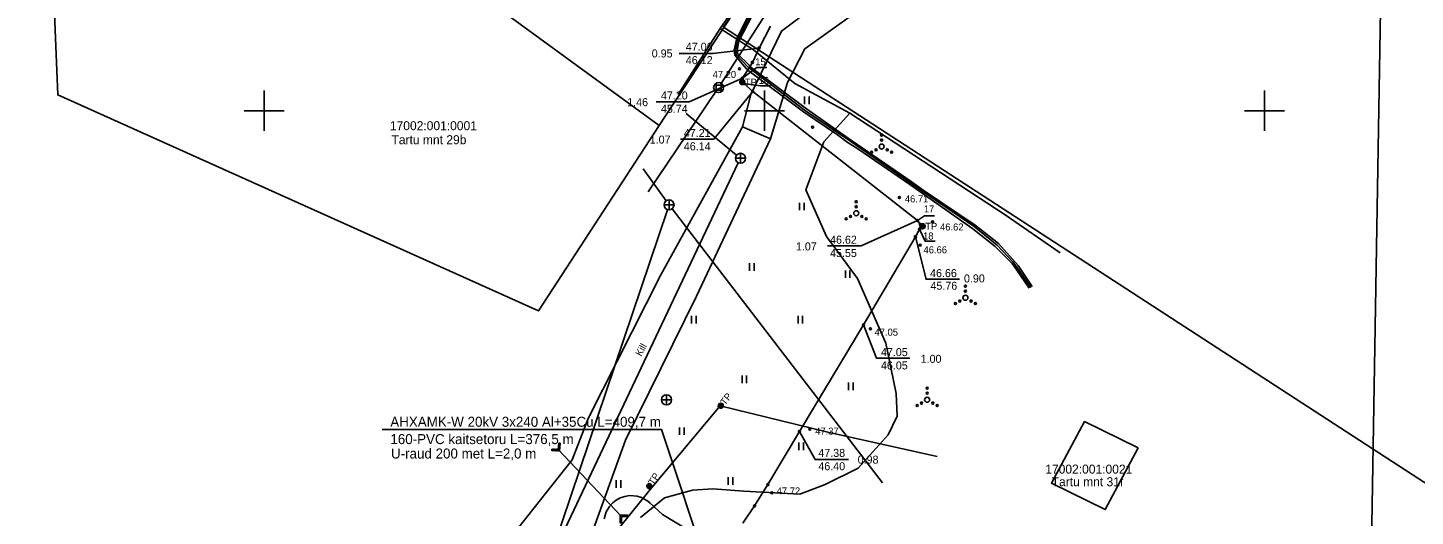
# Model space of a CAD drawing. Extents: x 641584 to 642110, y 6457374 to 6457909.
# Drawn here: x 641826.4 to 641965.1, y 6457609.5 to 6457658.3 of the extents above; entities that cross this region are included whole.
import ezdxf

# ---------------------------------------------------------------- set-up
doc = ezdxf.new("R2010")
doc.units = 0
for name, color, linetype in [('ABIJOONIS', 7, 'Continuous'), ('AED', 7, 'Continuous'), ('DKAEV', 7, 'Continuous'), ('DTRASS', 7, 'Continuous'), ('HALJASTUS', 7, 'Continuous'), ('KKAEV', 7, 'Continuous'), ('KORGUS', 7, 'Continuous'), ('KPKAABEL', 7, 'Continuous'), ('KTRASS', 7, 'Continuous'), ('MOOTMPUNKT', 7, 'Continuous'), ('MPKAABEL', 7, 'Continuous'), ('PIIR', 7, 'Continuous'), ('POST', 7, 'Continuous'), ('TEE', 7, 'Continuous'), ('TRUUP', 7, 'Continuous'), ('VEEKOGU', 7, 'Continuous'), ('VORK', 7, 'Continuous'), ('VORMISTUS', 7, 'Continuous')]:
    doc.layers.add(name, color=color, linetype=linetype)

# ---------------------------------------------------------------- blocks, each defined once
blk = doc.blocks.new('RING02')
at = {"layer": 'KORGUS'}
blk.add_circle((0, 0), 0.2, dxfattribs=at)
blk = doc.blocks.new('VQSA')
at = {"layer": 'HALJASTUS'}
for centre, radius in [((0, 0), 0.5), ((0, 2.3), 0.2), ((0, 1.3), 0.2), ((-2, -1.15), 0.2), ((-1.13, -0.65), 0.2), ((1.13, -0.65), 0.2), ((2, -1.15), 0.2)]:
    blk.add_circle(centre, radius, dxfattribs=at)
blk = doc.blocks.new('KBPOST')
at = {"layer": 'POST'}
for radius in [0.5, 0.45, 0.4, 0.35, 0.3, 0.25, 0.2, 0.15, 0.1, 0.05]:
    blk.add_circle((0, 0), radius, dxfattribs=at)
blk.add_text(' TP', height=1.4, dxfattribs=at).set_placement((0, -0.7))
blk = doc.blocks.new('TORVAL')
at = {"layer": 'TRUUP'}
for p, q in [((-1.1, 0.9), (-0.9, 1.1)), ((-0.2, 0), (-1.1, 0.9)), ((-1.1, -0.9), (-0.2, 0)), ((-1.09, 0.89), (-0.79, 0.99)), ((-1.05, 0.85), (-0.75, 0.95)), ((-1.04, 0.96), (-0.83, 1.03)), ((-1.01, 0.81), (-0.71, 0.91)), ((0, 0), (-1, 1)), ((-1, -1), (0, 0)), ((-0.97, 0.77), (-0.67, 0.87)), ((-0.96, 1.04), (-0.87, 1.07)), ((-0.93, 0.73), (-0.63, 0.83)), ((0.2, 0), (-0.9, 1.1)), ((-0.9, -1.1), (0.2, 0)), ((-0.89, 0.69), (-0.59, 0.79)), ((-0.86, 0.65), (-0.55, 0.75)), ((-0.82, 0.61), (-0.51, 0.71)), ((-0.78, 0.57), (-0.47, 0.67)), ((-0.74, 0.54), (-0.43, 0.64)), ((-0.7, 0.5), (-0.39, 0.6)), ((-0.66, 0.46), (-0.35, 0.56)), ((-0.62, 0.42), (-0.31, 0.52)), ((-0.58, 0.38), (-0.28, 0.48)), ((-0.54, 0.34), (-0.24, 0.44)), ((-0.5, 0.3), (-0.2, 0.4)), ((-0.46, 0.26), (-0.16, 0.36)), ((-0.42, 0.22), (-0.12, 0.32)), ((-0.4, -0.2), (0.2, 0)), ((-0.38, 0.18), (-0.08, 0.28)), ((-0.34, 0.14), (-0.04, 0.24)), ((-0.32, -0.12), (0.16, 0.04)), ((-0.3, 0.1), (0, 0.2)), ((-0.26, 0.06), (0.04, 0.16)), ((-0.24, -0.04), (0.12, 0.08)), ((-0.22, 0.02), (0.08, 0.12)), ((-1.1, -0.9), (-0.5, -0.7)), ((-1.1, -0.9), (-0.9, -1.1)), ((-1.06, -0.94), (-0.58, -0.78)), ((-1.02, -0.82), (-0.42, -0.63)), ((-1.02, -0.98), (-0.66, -0.86)), ((-0.98, -1.02), (-0.74, -0.94)), ((-0.95, -0.75), (-0.35, -0.55)), ((-0.94, -1.06), (-0.82, -1.02)), ((-0.87, -0.67), (-0.27, -0.47)), ((-0.79, -0.59), (-0.19, -0.39)), ((-0.71, -0.51), (-0.11, -0.31)), ((-0.63, -0.43), (-0.03, -0.23)), ((-0.55, -0.35), (0.05, -0.15)), ((-0.47, -0.27), (0.13, -0.08))]:
    blk.add_line(p, q, dxfattribs=at)
blk = doc.blocks.new('KAKAEV')
at = {"layer": 'KKAEV'}
for p, q in [((-1, 0), (1, 0)), ((0, -1), (0, 1))]:
    blk.add_line(p, q, dxfattribs=at)
blk.add_circle((0, 0), 1, dxfattribs=at)
blk = doc.blocks.new('DRKAEV')
at = {"layer": 'DKAEV'}
for p, q in [((-0.87, 0.5), (0.87, 0.5)), ((-0.5, -0.87), (-0.5, 0.87)), ((0.5, 0.87), (0.5, -0.87)), ((0.87, -0.5), (-0.87, -0.5))]:
    blk.add_line(p, q, dxfattribs=at)
blk.add_circle((0, 0), 1, dxfattribs=at)
blk = doc.blocks.new('HEIN')
at = {"layer": 'HALJASTUS'}
for p, q in [((-0.46, 0.76), (-0.46, -0.76)), ((0.46, 0.76), (0.46, -0.76))]:
    blk.add_line(p, q, dxfattribs=at)
blk = doc.blocks.new('VKORIS')
at = {"layer": 'VORK'}
for p, q in [((0, 4), (0, -4)), ((-4, 0), (4, 0))]:
    blk.add_line(p, q, dxfattribs=at)

msp = doc.modelspace()

# ---------------------------------------------------------------- linework, layer by layer
at = {"layer": 'ABIJOONIS'}
for points in [[(641897.81, 6457653.26), (641899.24, 6457654.31), (641900.24, 6457654.31)], [(641897.94, 6457652.7), (641899.6, 6457652.47), (641900.6, 6457652.47)], [(641915.31, 6457639.02), (641916, 6457639.51), (641917, 6457639.51)], [(641915.53, 6457638.15), (641916.07, 6457636.97), (641917.07, 6457636.97)]]:
    msp.add_lwpolyline(points, dxfattribs=at)
at = {"layer": 'AED'}
for points in [[(641937.64, 6457723.75), (641918.55, 6457693.83), (641909.08, 6457678.51), (641900.28, 6457665.02), (641895.6, 6457658.21), (641891.39, 6457651.61)], [(641895.6, 6457658.21), (641898.9, 6457656.09), (641903.05, 6457652.7), (641908.56, 6457649.76), (641924.09, 6457639.58), (641929.57, 6457635.8)]]:
    msp.add_lwpolyline(points, dxfattribs=at)
at = {"layer": 'DTRASS'}
for p, q in [((641937.53, 6457717.86), (641895.7, 6457652.73)), ((641895.15, 6457651.9), (641888.37, 6457641.88))]:
    msp.add_line(p, q, dxfattribs=at)
at = {"layer": 'HALJASTUS'}
msp.add_lwpolyline([(641908.56, 6457649.76), (641905.95, 6457646.9), (641904.14, 6457642.1), (641906.21, 6457637.44), (641909.32, 6457633.24), (641912.15, 6457626.78), (641913.19, 6457621.73), (641913.29, 6457619.48), (641912.38, 6457617.6), (641909.39, 6457614.29), (641906.07, 6457612.67), (641903.54, 6457611.68), (641897.96, 6457611.98), (641894.85, 6457612.21), (641892.81, 6457612.09), (641890.01, 6457611.31), (641887.63, 6457609.37)], dxfattribs=at)
at = {"layer": 'KPKAABEL'}
for points in [[(641926.49, 6457632.28), (641925.19, 6457634.17), (641924.78, 6457634.74), (641923.09, 6457636.43), (641920.83, 6457638.19), (641914.56, 6457642.62), (641909.36, 6457646.2), (641908.27, 6457646.86), (641907.3, 6457647.58), (641903.91, 6457649.9), (641898.49, 6457653.94), (641898.23, 6457654.17), (641897.06, 6457655.53), (641896.98, 6457656.05), (641897.22, 6457657.11), (641899.76, 6457662.25)], [(641926.65, 6457632.34), (641925.25, 6457634.38), (641924.85, 6457634.89), (641923.27, 6457636.56), (641920.98, 6457638.43), (641915.84, 6457641.91), (641908.64, 6457646.93), (641904.13, 6457649.97), (641898.64, 6457654.14), (641898.37, 6457654.36), (641897.19, 6457655.61), (641897.12, 6457656.05), (641897.33, 6457657.03), (641899.92, 6457662.15)], [(641900.22, 6457662.32), (641897.44, 6457656.93), (641897.27, 6457656.02), (641897.34, 6457655.65), (641898.49, 6457654.54), (641898.69, 6457654.32), (641904.21, 6457650.19), (641908.7, 6457647.01), (641914.67, 6457642.91), (641915.97, 6457641.98), (641921.09, 6457638.56), (641923.41, 6457636.72), (641925.38, 6457634.52), (641926.78, 6457632.44)], [(641900.62, 6457658.46), (641899.47, 6457656.26), (641898.8, 6457654.83), (641897.81, 6457653.26), (641897.94, 6457652.7), (641898.86, 6457651.92), (641915.31, 6457639.02), (641915.6, 6457638.63), (641915.53, 6457638.15), (641915.1, 6457637.41), (641909.92, 6457628.59), (641903.5, 6457617.96), (641900.36, 6457612.64), (641899.03, 6457610.51), (641897.85, 6457608.79)], [(641900.62, 6457658.46), (641899.47, 6457656.26), (641898.8, 6457654.83), (641897.81, 6457653.26), (641897.94, 6457652.7), (641898.86, 6457651.92), (641915.31, 6457639.02), (641915.6, 6457638.63), (641915.53, 6457638.15), (641915.1, 6457637.41), (641909.92, 6457628.59), (641903.5, 6457617.96), (641900.36, 6457612.64), (641899.03, 6457610.51), (641897.85, 6457608.79)], [(641899.47, 6457656.26), (641894.82, 6457655.72), (641891.48, 6457655.72)], [(641897.81, 6457653.26), (641892.5, 6457650.9), (641889.17, 6457650.9)], [(641898.86, 6457651.92), (641894.95, 6457647.15), (641891.61, 6457647.15)], [(641915.31, 6457639.02), (641909.67, 6457636.51), (641906.33, 6457636.51)], [(641915.1, 6457637.41), (641916.17, 6457633.16), (641919.51, 6457633.16)], [(641909.92, 6457628.59), (641911.21, 6457625.29), (641914.54, 6457625.29)], [(641894.49, 6457603.83), (641889.72, 6457618.14), (641861.78, 6457618.14)], [(641903.5, 6457617.96), (641905.08, 6457615.15), (641908.41, 6457615.15)]]:
    msp.add_lwpolyline(points, dxfattribs=at)
at = {"layer": 'KTRASS'}
for p, q in [((641897.23, 6457645.56), (641892.18, 6457649.73)), ((641897.39, 6457644.8), (641878.39, 6457604.67)), ((641890.18, 6457640.99), (641887.89, 6457644.19)), ((641890.31, 6457640.11), (641878.34, 6457604.69)), ((641890.77, 6457640.19), (641911.81, 6457612.81))]:
    msp.add_line(p, q, dxfattribs=at)
at = {"layer": 'MPKAABEL'}
msp.add_lwpolyline([(641881.18, 6457603.22), (641883.24, 6457605.57), (641888.76, 6457612.35), (641895.57, 6457620.51), (641906.35, 6457617.88), (641917.28, 6457615.44)], dxfattribs=at)
at = {"layer": 'PIIR'}
for points in [[(641991.33, 6457805.19), (641937.87, 6457723.54), (641911.38, 6457682.26), (641900.52, 6457665.2), (641895.91, 6457658.35), (641985.49, 6457600.2), (641999.14, 6457620.21), (642029.3, 6457667.55), (642072.43, 6457728.76), (642002.02, 6457795.7)], [(641828.32, 6457677.63), (641828.9, 6457662.96), (641854.53, 6457665.23), (641863.64, 6457667.36), (641889.49, 6457648.53), (641890.12, 6457649.49), (641900.48, 6457665.22), (641873.79, 6457682.43)], [(641854.53, 6457665.23), (641828.9, 6457662.96), (641829.35, 6457651.57), (641877.42, 6457630), (641889.49, 6457648.53), (641863.64, 6457667.36)], [(641937.38, 6457616.31), (641932.02, 6457618.94), (641928.72, 6457612.78), (641934.08, 6457610.15)]]:
    msp.add_lwpolyline(points, close=True, dxfattribs=at)
at = {"layer": 'TEE'}
for points in [[(641915.95, 6457664.72), (641904.05, 6457656.18), (641902.3, 6457652.83), (641900.6, 6457647.18), (641897.83, 6457648.38), (641898.64, 6457651.62), (641901.73, 6457657.95), (641914.82, 6457667.8)], [(641897.83, 6457648.38), (641889.65, 6457633.6), (641882.39, 6457619.26), (641880.8, 6457615.12), (641873.83, 6457606.31), (641877.91, 6457600.94), (641881.46, 6457604.15), (641886.11, 6457617.09), (641893.23, 6457631.48), (641900.6, 6457647.18)]]:
    msp.add_lwpolyline(points, dxfattribs=at)
at = {"layer": 'TRUUP'}
msp.add_line((641879.46, 6457616.08), (641885.65, 6457609.52), dxfattribs=at)
at = {"layer": 'VEEKOGU'}
msp.add_lwpolyline([(641893.8, 6457607.25), (641889.83, 6457609.67), (641888.55, 6457610.82), (641888.34, 6457611), (641888.03, 6457611.19), (641887.73, 6457611.34), (641887.27, 6457611.48), (641886.52, 6457611.54), (641886.04, 6457611.46), (641885.6, 6457611.31), (641885.19, 6457611.09), (641884.85, 6457610.83), (641884.51, 6457610.47), (641884.19, 6457609.93), (641883.97, 6457609.22)], dxfattribs=at)
at = {"layer": 'VORMISTUS'}
msp.add_lwpolyline([(641754.36, 6457528.96), (641759.18, 6457813.92), (641964.15, 6457810.46), (641959.33, 6457525.5)], close=True, dxfattribs=at)

# ---------------------------------------------------------------- block references
at = {"layer": 'DKAEV', "xscale": 0.5, "yscale": 0.5}
msp.add_blockref('DRKAEV', (641895.43, 6457652.31), dxfattribs=at)
at = {"layer": 'HALJASTUS', "xscale": 0.5, "yscale": 0.5}
for name, p in [('HEIN', (641904.26, 6457651.03)), ('VQSA', (641911.73, 6457646.42)), ('VQSA', (641909.19, 6457639.76)), ('HEIN', (641903.75, 6457640.43)), ('HEIN', (641898.74, 6457634.37)), ('HEIN', (641908.33, 6457633.67)), ('VQSA', (641920.1, 6457631.31)), ('HEIN', (641892.96, 6457629.13)), ('HEIN', (641903.6, 6457629.13)), ('HEIN', (641898, 6457623.15)), ('HEIN', (641908.65, 6457622.45)), ('VQSA', (641916.28, 6457621.12)), ('HEIN', (641891.75, 6457617.98)), ('HEIN', (641903.67, 6457616.47)), ('HEIN', (641896.61, 6457613.01)), ('HEIN', (641885.42, 6457612.7))]:
    msp.add_blockref(name, p, dxfattribs=at)
at = {"layer": 'KKAEV', "xscale": 0.5, "yscale": 0.5}
for p in [(641897.62, 6457645.24), (641890.47, 6457640.59), (641890.22, 6457621.11)]:
    msp.add_blockref('KAKAEV', p, dxfattribs=at)
at = {"layer": 'MOOTMPUNKT', "xscale": 0.5, "yscale": 0.5}
for p in [(641899.47, 6457656.26), (641898.8, 6457654.83), (641897.51, 6457654.17), (641897.81, 6457653.26), (641897.79, 6457652.85), (641897.94, 6457652.7), (641898.83, 6457651.94), (641898.86, 6457651.92), (641904.83, 6457648.35), (641913.5, 6457641.32), (641915.31, 6457639.02), (641915.53, 6457638.15), (641915.6, 6457638.63), (641915.83, 6457638.45), (641916.83, 6457638.88), (641915.1, 6457637.41), (641915.58, 6457636.56), (641909.92, 6457628.59), (641910.6, 6457628.21), (641903.5, 6457617.96), (641904.55, 6457618.17), (641900.36, 6457612.64), (641900.75, 6457611.83), (641899.03, 6457610.51)]:
    msp.add_blockref('RING02', p, dxfattribs=at)
at = {"layer": 'POST', "xscale": 0.5, "yscale": 0.5}
for p in [(641897.79, 6457652.85), (641915.83, 6457638.45)]:
    msp.add_blockref('KBPOST', p, dxfattribs=at)
at = {"layer": 'POST', "xscale": 0.49999999999999994}
for p, yscale, rotation in [((641895.65, 6457620.52), 0.5000000000000001, 52.59534220829312), ((641888.5, 6457612.49), 0.49999999999999994, 57.391707688781686)]:
    msp.add_blockref('KBPOST', p, dxfattribs=dict(at, yscale=yscale, rotation=rotation))
at = {"layer": 'TRUUP', "xscale": 0.5}
for p, yscale, rotation in [((641879.46, 6457616.08), 0.5, -49.026931941767515), ((641885.65, 6457609.52), 0.5000000000000001, 134.81048940905)]:
    msp.add_blockref('TORVAL', p, dxfattribs=dict(at, yscale=yscale, rotation=rotation))
at = {"layer": 'VORK', "xscale": 0.5, "yscale": 0.5}
for p in [(641850, 6457650), (641900, 6457650), (641950, 6457650)]:
    msp.add_blockref('VKORIS', p, dxfattribs=at)

# ---------------------------------------------------------------- texts
at = {"layer": 'ABIJOONIS'}
for s, p in [(' 15', (641898.83, 6457654.54)), (' 16', (641899.17, 6457652.68)), (' 17', (641915.69, 6457639.83)), (' 18', (641915.61, 6457637.13))]:
    msp.add_text(s, height=0.7, dxfattribs=at).set_placement(p)
at = {"layer": 'KORGUS'}
for s, p in [('47.20', (641894.83, 6457653.27)), ('46.71', (641914.05, 6457640.84)), ('46.62', (641917.57, 6457638.03)), ('46.66', (641915.92, 6457635.75)), ('47.05', (641911.02, 6457627.52)), ('47.37', (641905.09, 6457617.63)), ('47.72', (641901.24, 6457611.66))]:
    msp.add_text(s, height=0.7, dxfattribs=at).set_placement(p)
at = {"layer": 'KPKAABEL'}
for s, height, p in [('0.95', 0.8, (641888.74, 6457655.32)), ('47.06', 0.8, (641892.15, 6457655.99)), ('46.12', 0.8, (641892.15, 6457654.65)), ('47.20', 0.8, (641889.66, 6457651.12)), ('1.46', 0.8, (641886.29, 6457650.45)), ('45.74', 0.8, (641889.66, 6457649.79)), ('47.21', 0.8, (641891.95, 6457647.37)), ('1.07', 0.8, (641888.54, 6457646.71)), ('46.14', 0.8, (641891.95, 6457646.04)), ('1.07', 0.8, (641903.16, 6457636.04)), ('46.62', 0.8, (641906.57, 6457636.71)), ('45.55', 0.8, (641906.57, 6457635.38)), ('46.66', 0.8, (641916.57, 6457633.37)), ('45.76', 0.8, (641916.61, 6457632.11)), ('0.90', 0.8, (641919.96, 6457632.84)), ('47.05', 0.8, (641911.66, 6457625.48)), ('1.00', 0.8, (641915.63, 6457624.81)), ('46.05', 0.8, (641911.66, 6457624.15)), ('AHXAMK-W 20kV 3x240 Al+35Cu L=409,7 m', 1, (641862.6, 6457618.42)), ('47.38', 0.8, (641905.4, 6457615.41)), ('46.40', 0.8, (641905.4, 6457614.08)), ('0.98', 0.8, (641909.33, 6457614.74))]:
    msp.add_text(s, height=height, dxfattribs=at).set_placement(p)
for s, p in [('160-PVC kaitsetoru L=376,5 m', (641862.61, 6457616.69)), ('U-raud 200 met L=2,0 m', (641862.67, 6457615.25))]:
    msp.add_text(s, height=1, rotation=360, dxfattribs=at).set_placement(p)
at = {"layer": 'PIIR'}
for s, p in [('17002:001:0001', (641862.56, 6457648.05)), ('Tartu mnt 29b', (641862.72, 6457646.65)), ('17002:001:0021', (641928.09, 6457613.74)), ('Tartu mnt 31f', (641928.73, 6457612.48))]:
    msp.add_text(s, height=0.9, dxfattribs=at).set_placement(p)
at = {"layer": 'TEE'}
msp.add_text('Kill', height=0.7, rotation=61.711, dxfattribs=at).set_placement((641887.69, 6457625.4))

doc.saveas('drawing.dxf')
